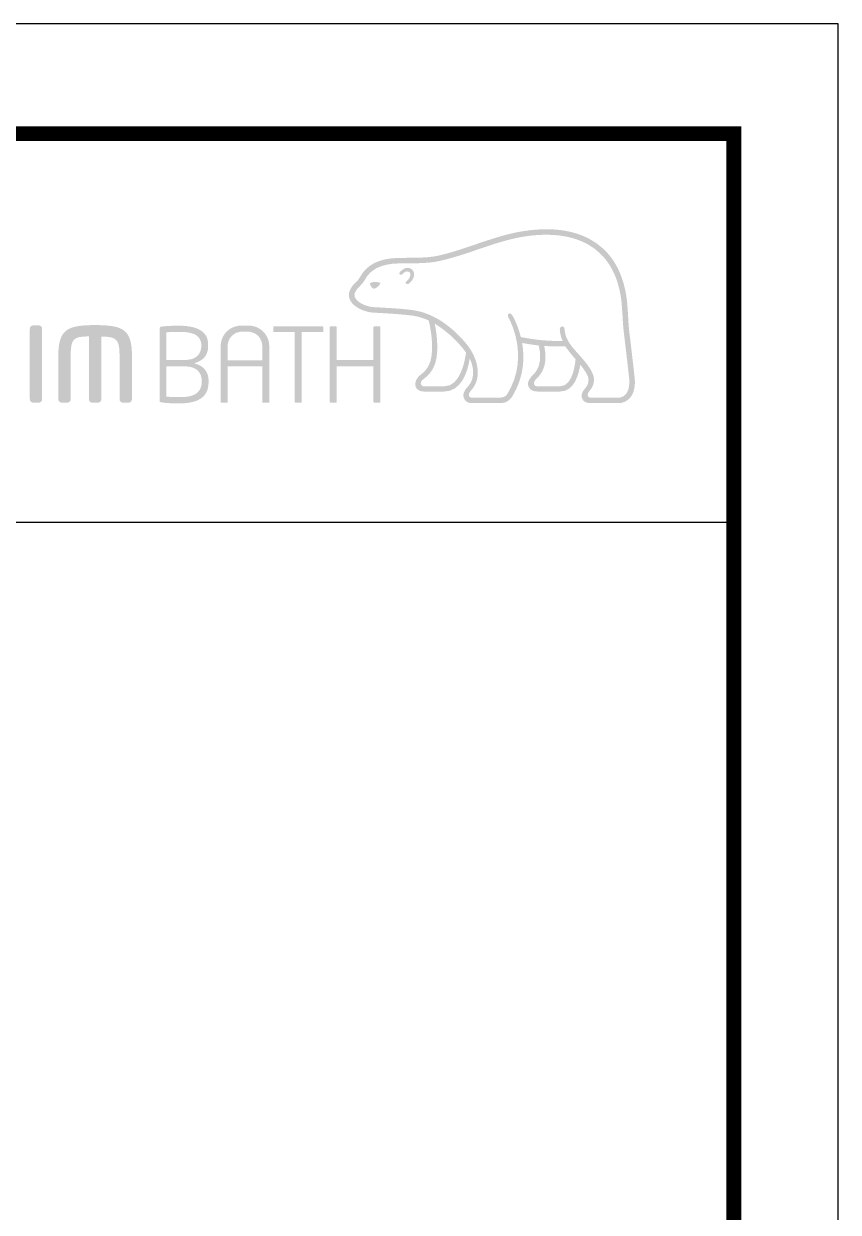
# Model space of a CAD drawing. Extents: x 1507 to 2862, y 0 to 992.
# Drawn here: x 2690.8 to 2861.6, y 742.9 to 992.2 of the extents above; entities that cross this region are included whole.
import ezdxf

# ---------------------------------------------------------------- set-up
doc = ezdxf.new("R2010")
doc.units = 0
doc.header["$LTSCALE"] = 10
doc.header["$MEASUREMENT"] = 0
doc.layers.get('0').update_dxf_attribs({"linetype": 'CONTINUOUS'})

msp = doc.modelspace()

# ---------------------------------------------------------------- hatches: boundary and pattern name
h = msp.add_hatch(color=5)
edge = h.paths.add_edge_path()
edge.add_spline(control_points=[(2813.21, 944.03), (2808.35, 949.49), (2800.78, 949.54), (2795.27, 948.63)], knot_values=[4, 4, 4, 4, 5, 5, 5, 5], degree=3, periodic=0)
edge.add_spline(control_points=[(2795.27, 948.63), (2791.92, 948.08), (2788.67, 946.97), (2785.54, 945.91)], knot_values=[5, 5, 5, 5, 6, 6, 6, 6], degree=3, periodic=0)
edge.add_spline(control_points=[(2785.54, 945.91), (2782.94, 945.02), (2780.23, 944.09), (2777.52, 943.5)], knot_values=[6, 6, 6, 6, 7, 7, 7, 7], degree=3, periodic=0)
edge.add_spline(control_points=[(2777.52, 943.5), (2775.64, 943.1), (2773.27, 943.09), (2771.19, 943.08)], knot_values=[7, 7, 7, 7, 8, 8, 8, 8], degree=3, periodic=0)
edge.add_spline(control_points=[(2771.19, 943.08), (2771.19, 943.08), (2769.2, 943.05), (2769.2, 943.05)], knot_values=[8.00001, 8.00001, 8.00001, 8.00001, 9, 9, 9, 9], degree=3, periodic=0)
edge.add_spline(control_points=[(2769.2, 943.05), (2765.28, 942.96), (2762.6, 941.6), (2761.26, 939.02)], knot_values=[9, 9, 9, 9, 10, 10, 10, 10], degree=3, periodic=0)
edge.add_spline(control_points=[(2761.26, 939.02), (2761.26, 939.02), (2761.2, 938.91), (2761.2, 938.91)], knot_values=[10.00001, 10.00001, 10.00001, 10.00001, 11, 11, 11, 11], degree=3, periodic=0)
edge.add_spline(control_points=[(2761.2, 938.91), (2760.98, 938.54), (2760.69, 938.21), (2760.35, 937.89)], knot_values=[11, 11, 11, 11, 12, 12, 12, 12], degree=3, periodic=0)
edge.add_spline(control_points=[(2760.35, 937.89), (2759.99, 937.54), (2759.62, 937.18), (2759.37, 936.71)], knot_values=[12, 12, 12, 12, 13, 13, 13, 13], degree=3, periodic=0)
edge.add_spline(control_points=[(2759.37, 936.71), (2758.86, 935.83), (2758.81, 934.94), (2759.24, 934.12)], knot_values=[13, 13, 13, 13, 14, 14, 14, 14], degree=3, periodic=0)
edge.add_spline(control_points=[(2759.24, 934.12), (2760.08, 932.55), (2762.45, 931.71), (2763.86, 931.6), (2763.86, 931.6), (2765.97, 931.48), (2765.97, 931.48)], knot_values=[14, 14, 14, 14, 15, 15, 15, 16, 16, 16, 16], degree=3, periodic=0)
edge.add_spline(control_points=[(2765.97, 931.48), (2768.21, 931.34), (2771, 931.18), (2772.65, 930.89)], knot_values=[16, 16, 16, 16, 17, 17, 17, 17], degree=3, periodic=0)
edge.add_spline(control_points=[(2772.65, 930.89), (2773.7, 930.7), (2774.71, 930.37), (2775.65, 929.95)], knot_values=[17, 17, 17, 17, 18, 18, 18, 18], degree=3, periodic=0)
edge.add_spline(control_points=[(2775.65, 929.95), (2775.7, 929.84), (2776.54, 926.78), (2776.36, 923.41)], knot_values=[18, 18, 18, 18, 19, 19, 19, 19], degree=3, periodic=0)
edge.add_spline(control_points=[(2776.36, 923.41), (2776.22, 920.33), (2774.85, 919.26), (2773.89, 918.48)], knot_values=[19, 19, 19, 19, 20, 20, 20, 20], degree=3, periodic=0)
edge.add_spline(control_points=[(2773.89, 918.48), (2773.88, 918.46), (2772.93, 917.73), (2772.87, 916.81)], knot_values=[20, 20, 20, 20, 21, 21, 21, 21], degree=3, periodic=0)
edge.add_spline(control_points=[(2772.87, 916.81), (2772.82, 916.32), (2772.95, 915.87), (2773.25, 915.57)], knot_values=[21, 21, 21, 21, 22, 22, 22, 22], degree=3, periodic=0)
edge.add_spline(control_points=[(2773.25, 915.57), (2773.58, 915.21), (2774.06, 915.04), (2774.69, 915.04), (2774.69, 915.04), (2778.94, 915.04), (2778.94, 915.04)], knot_values=[22, 22, 22, 22, 23, 23, 23, 24, 24, 24, 24], degree=3, periodic=0)
edge.add_spline(control_points=[(2778.94, 915.04), (2782.43, 915.04), (2783.9, 919.11), (2784.27, 921.95)], knot_values=[24, 24, 24, 24, 25, 25, 25, 25], degree=3, periodic=0)
edge.add_spline(control_points=[(2784.27, 921.95), (2785.3, 919.92), (2785.28, 917.62), (2783.97, 916.16)], knot_values=[25, 25, 25, 25, 26, 26, 26, 26], degree=3, periodic=0)
edge.add_spline(control_points=[(2783.97, 916.16), (2783.97, 916.16), (2782.83, 915.11), (2782.96, 914.1)], knot_values=[26.00001, 26.00001, 26.00001, 26.00001, 27, 27, 27, 27], degree=3, periodic=0)
edge.add_spline(control_points=[(2782.96, 914.1), (2783.07, 913.04), (2783.95, 912.62), (2784.67, 912.62), (2784.67, 912.62), (2790.72, 912.62), (2790.72, 912.62)], knot_values=[27, 27, 27, 27, 28, 28, 28, 29, 29, 29, 29], degree=3, periodic=0)
edge.add_spline(control_points=[(2790.72, 912.62), (2791.79, 912.62), (2792.64, 913.1), (2793.21, 914.03)], knot_values=[29, 29, 29, 29, 30, 30, 30, 30], degree=3, periodic=0)
edge.add_spline(control_points=[(2793.21, 914.03), (2795.68, 918.1), (2795.81, 922.12), (2795.27, 925.24)], knot_values=[30, 30, 30, 30, 31, 31, 31, 31], degree=3, periodic=0)
edge.add_spline(control_points=[(2795.27, 925.24), (2796, 925.09), (2797.24, 924.87), (2798.75, 924.7)], knot_values=[31, 31, 31, 31, 32, 32, 32, 32], degree=3, periodic=0)
edge.add_spline(control_points=[(2798.75, 924.7), (2798.84, 924.27), (2799.01, 923.33), (2799.01, 923.33)], knot_values=[32, 32, 32, 32, 33, 33, 33, 33], degree=3, periodic=0)
edge.add_spline(control_points=[(2799.01, 923.33), (2799.04, 922.96), (2799.04, 922.64), (2799.04, 922.33)], knot_values=[33, 33, 33, 33, 34, 34, 34, 34], degree=3, periodic=0)
edge.add_spline(control_points=[(2799.04, 922.33), (2799.04, 919.98), (2798, 918.97), (2797.42, 918.39)], knot_values=[34, 34, 34, 34, 35, 35, 35, 35], degree=3, periodic=0)
edge.add_spline(control_points=[(2797.42, 918.39), (2797.4, 918.39), (2796.61, 917.58), (2796.51, 916.91)], knot_values=[35, 35, 35, 35, 36, 36, 36, 36], degree=3, periodic=0)
edge.add_spline(control_points=[(2796.51, 916.91), (2796.51, 916.91), (2796.35, 916.2), (2796.95, 915.58)], knot_values=[36.00001, 36.00001, 36.00001, 36.00001, 37, 37, 37, 37], degree=3, periodic=0)
edge.add_spline(control_points=[(2796.95, 915.58), (2797.29, 915.23), (2797.83, 915.04), (2798.54, 915.04), (2798.54, 915.04), (2803.24, 915.04), (2803.24, 915.04)], knot_values=[37, 37, 37, 37, 38, 38, 38, 39, 39, 39, 39], degree=3, periodic=0)
edge.add_spline(control_points=[(2803.24, 915.04), (2806.25, 915.04), (2807.17, 918.76), (2807.47, 920.67)], knot_values=[39, 39, 39, 39, 40, 40, 40, 40], degree=3, periodic=0)
edge.add_spline(control_points=[(2807.47, 920.67), (2808.01, 919.99), (2808.62, 919.18), (2808.98, 918.39)], knot_values=[40, 40, 40, 40, 41, 41, 41, 41], degree=3, periodic=0)
edge.add_spline(control_points=[(2808.98, 918.39), (2809.23, 917.87), (2809.27, 917.28), (2809.08, 916.72)], knot_values=[41, 41, 41, 41, 42, 42, 42, 42], degree=3, periodic=0)
edge.add_spline(control_points=[(2809.08, 916.72), (2808.78, 915.73), (2807.51, 915.01), (2807.77, 913.82)], knot_values=[42, 42, 42, 42, 43, 43, 43, 43], degree=3, periodic=0)
edge.add_spline(control_points=[(2807.77, 913.82), (2807.99, 912.9), (2808.76, 912.62), (2809.56, 912.62), (2809.56, 912.62), (2815.59, 912.62), (2815.59, 912.62)], knot_values=[43, 43, 43, 43, 44, 44, 44, 45, 45, 45, 45], degree=3, periodic=0)
edge.add_spline(control_points=[(2815.59, 912.62), (2815.64, 912.62), (2816.85, 912.6), (2817.82, 913.63)], knot_values=[45, 45, 45, 45, 46, 46, 46, 46], degree=3, periodic=0)
edge.add_spline(control_points=[(2817.82, 913.63), (2818.72, 914.61), (2819.07, 916.06), (2818.86, 918.08)], knot_values=[46, 46, 46, 46, 47, 47, 47, 47], degree=3, periodic=0)
edge.add_spline(control_points=[(2818.86, 918.08), (2818.86, 918.08), (2817.95, 925.97), (2817.95, 925.97)], knot_values=[0, 0, 0, 0, 1, 1, 1, 1], degree=3, periodic=0)
edge.add_spline(control_points=[(2817.95, 925.97), (2817.62, 928.26), (2817.57, 929.5), (2817.51, 930.71), (2817.51, 930.71), (2817.29, 933.83), (2817.29, 933.83)], knot_values=[1, 1, 1, 1, 2, 2, 2, 3, 3, 3, 3], degree=3, periodic=0)
edge.add_spline(control_points=[(2817.29, 933.83), (2816.83, 938.08), (2815.45, 941.52), (2813.21, 944.03)], knot_values=[3, 3, 3, 3, 4, 4, 4, 4], degree=3, periodic=0)
edge = h.paths.add_edge_path(flags=16)
edge.add_spline(control_points=[(2777.77, 942.38), (2780.55, 942.98), (2783.29, 943.91), (2785.92, 944.81)], knot_values=[31, 31, 31, 31, 32, 32, 32, 32], degree=3, periodic=0)
edge.add_spline(control_points=[(2785.92, 944.81), (2789, 945.87), (2792.2, 946.96), (2795.47, 947.5)], knot_values=[32, 32, 32, 32, 33, 33, 33, 33], degree=3, periodic=0)
edge.add_spline(control_points=[(2795.47, 947.5), (2800.68, 948.36), (2807.84, 948.31), (2812.33, 943.27)], knot_values=[33, 33, 33, 33, 34, 34, 34, 34], degree=3, periodic=0)
edge.add_spline(control_points=[(2812.33, 943.27), (2814.41, 940.93), (2815.7, 937.71), (2816.13, 933.7), (2816.13, 933.7), (2816.35, 930.66), (2816.35, 930.66)], knot_values=[34, 34, 34, 34, 35, 35, 35, 36, 36, 36, 36], degree=3, periodic=0)
edge.add_spline(control_points=[(2816.35, 930.66), (2816.41, 929.43), (2816.48, 928.15), (2816.8, 925.82), (2816.8, 925.82), (2817.71, 917.95), (2817.71, 917.95)], knot_values=[36, 36, 36, 36, 37, 37, 37, 38, 38, 38, 38], degree=3, periodic=0)
edge.add_spline(control_points=[(2817.71, 917.95), (2817.86, 916.32), (2817.61, 915.15), (2816.98, 914.44)], knot_values=[38, 38, 38, 38, 39, 39, 39, 39], degree=3, periodic=0)
edge.add_spline(control_points=[(2816.98, 914.44), (2816.39, 913.78), (2815.64, 913.77), (2815.59, 913.77), (2815.59, 913.77), (2809.67, 913.77), (2809.67, 913.77)], knot_values=[0, 0, 0, 0, 1, 1, 1, 2, 2, 2, 2], degree=3, periodic=0)
edge.add_spline(control_points=[(2809.67, 913.77), (2809.3, 913.77), (2809.02, 913.92), (2809.02, 914.35)], knot_values=[2, 2, 2, 2, 3, 3, 3, 3], degree=3, periodic=0)
edge.add_spline(control_points=[(2809.02, 914.35), (2809.02, 914.97), (2809.81, 915.48), (2810.11, 916.28)], knot_values=[3, 3, 3, 3, 4, 4, 4, 4], degree=3, periodic=0)
edge.add_spline(control_points=[(2810.11, 916.28), (2810.45, 917.13), (2810.41, 918.06), (2810.03, 918.89)], knot_values=[4, 4, 4, 4, 5, 5, 5, 5], degree=3, periodic=0)
edge.add_spline(control_points=[(2810.03, 918.89), (2809.32, 920.38), (2808.27, 921.56), (2807.26, 922.7)], knot_values=[5, 5, 5, 5, 6, 6, 6, 6], degree=3, periodic=0)
edge.add_spline(control_points=[(2807.26, 922.7), (2805.81, 924.31), (2804.28, 925.86), (2804.18, 928.08)], knot_values=[6, 6, 6, 6, 7, 7, 7, 7], degree=3, periodic=0)
edge.add_spline(control_points=[(2804.18, 928.08), (2804.15, 928.4), (2804.01, 928.71), (2803.69, 928.7)], knot_values=[7, 7, 7, 7, 8, 8, 8, 8], degree=3, periodic=0)
edge.add_spline(control_points=[(2803.69, 928.7), (2803.38, 928.69), (2803.16, 928.4), (2803.17, 927.99)], knot_values=[8, 8, 8, 8, 9, 9, 9, 9], degree=3, periodic=0)
edge.add_spline(control_points=[(2803.17, 927.99), (2803.24, 927.14), (2803.46, 926.37), (2803.75, 925.67)], knot_values=[9, 9, 9, 9, 10, 10, 10, 10], degree=3, periodic=0)
edge.add_spline(control_points=[(2803.75, 925.67), (2799.85, 925.5), (2795.93, 926.28), (2794.99, 926.47)], knot_values=[10, 10, 10, 10, 11, 11, 11, 11], degree=3, periodic=0)
edge.add_spline(control_points=[(2794.99, 926.47), (2794.31, 929.27), (2793.18, 931.08), (2793.17, 931.11)], knot_values=[11, 11, 11, 11, 12, 12, 12, 12], degree=3, periodic=0)
edge.add_spline(control_points=[(2793.17, 931.11), (2792.99, 931.4), (2792.7, 931.49), (2792.48, 931.36)], knot_values=[12, 12, 12, 12, 13, 13, 13, 13], degree=3, periodic=0)
edge.add_spline(control_points=[(2792.48, 931.36), (2792.25, 931.22), (2792.2, 930.89), (2792.37, 930.61)], knot_values=[13, 13, 13, 13, 14, 14, 14, 14], degree=3, periodic=0)
edge.add_spline(control_points=[(2792.37, 930.61), (2792.42, 930.53), (2797.06, 922.64), (2792.22, 914.61)], knot_values=[14, 14, 14, 14, 15, 15, 15, 15], degree=3, periodic=0)
edge.add_spline(control_points=[(2792.22, 914.61), (2791.87, 914.04), (2791.39, 913.77), (2790.72, 913.77), (2790.72, 913.77), (2784.69, 913.77), (2784.69, 913.77)], knot_values=[15, 15, 15, 15, 16, 16, 16, 17, 17, 17, 17], degree=3, periodic=0)
edge.add_spline(control_points=[(2784.69, 913.77), (2784.45, 913.77), (2784.08, 913.94), (2784.08, 914.35)], knot_values=[17, 17, 17, 17, 18, 18, 18, 18], degree=3, periodic=0)
edge.add_spline(control_points=[(2784.08, 914.35), (2784.08, 914.77), (2784.66, 915.39), (2784.66, 915.39)], knot_values=[18, 18, 18, 18, 19, 19, 19, 19], degree=3, periodic=0)
edge.add_spline(control_points=[(2784.66, 915.39), (2787.08, 918.1), (2785.86, 922.32), (2783.52, 925.11)], knot_values=[19, 19, 19, 19, 20, 20, 20, 20], degree=3, periodic=0)
edge.add_spline(control_points=[(2783.52, 925.11), (2781.26, 927.81), (2777.57, 931.19), (2772.85, 932.03)], knot_values=[20, 20, 20, 20, 21, 21, 21, 21], degree=3, periodic=0)
edge.add_spline(control_points=[(2772.85, 932.03), (2771.15, 932.33), (2768.31, 932.5), (2766.03, 932.63), (2766.03, 932.63), (2763.95, 932.75), (2763.95, 932.75)], knot_values=[21, 21, 21, 21, 22, 22, 22, 23, 23, 23, 23], degree=3, periodic=0)
edge.add_spline(control_points=[(2763.95, 932.75), (2762.79, 932.84), (2760.88, 933.55), (2760.27, 934.66)], knot_values=[23, 23, 23, 23, 24, 24, 24, 24], degree=3, periodic=0)
edge.add_spline(control_points=[(2760.27, 934.66), (2760.02, 935.12), (2760.05, 935.61), (2760.39, 936.13)], knot_values=[24, 24, 24, 24, 25, 25, 25, 25], degree=3, periodic=0)
edge.add_spline(control_points=[(2760.39, 936.13), (2760.58, 936.47), (2760.88, 936.77), (2761.19, 937.08)], knot_values=[25, 25, 25, 25, 26, 26, 26, 26], degree=3, periodic=0)
edge.add_spline(control_points=[(2761.19, 937.08), (2761.54, 937.46), (2761.91, 937.83), (2762.21, 938.34)], knot_values=[26, 26, 26, 26, 27, 27, 27, 27], degree=3, periodic=0)
edge.add_spline(control_points=[(2762.21, 938.34), (2762.21, 938.34), (2762.3, 938.49), (2762.3, 938.49)], knot_values=[27.00001, 27.00001, 27.00001, 27.00001, 28, 28, 28, 28], degree=3, periodic=0)
edge.add_spline(control_points=[(2762.3, 938.49), (2763.45, 940.67), (2765.75, 941.81), (2769.24, 941.9)], knot_values=[28, 28, 28, 28, 29, 29, 29, 29], degree=3, periodic=0)
edge.add_spline(control_points=[(2769.24, 941.9), (2769.24, 941.9), (2771.19, 941.92), (2771.19, 941.92)], knot_values=[29.00001, 29.00001, 29.00001, 29.00001, 30, 30, 30, 30], degree=3, periodic=0)
edge.add_spline(control_points=[(2771.19, 941.92), (2773.32, 941.94), (2775.77, 941.94), (2777.77, 942.38)], knot_values=[30, 30, 30, 30, 31, 31, 31, 31], degree=3, periodic=0)
edge = h.paths.add_edge_path(flags=0)
edge.add_spline(control_points=[(2772.03, 940.75), (2772.43, 940.44), (2772.69, 940), (2772.62, 939.46)], knot_values=[8, 8, 8, 8, 9, 9, 9, 9], degree=3, periodic=0)
edge.add_spline(control_points=[(2772.62, 939.46), (2772.54, 938.68), (2771.87, 937.85), (2771.36, 937.59)], knot_values=[7, 7, 7, 7, 8, 8, 8, 8], degree=3, periodic=0)
edge.add_spline(control_points=[(2771.36, 937.59), (2771.19, 937.52), (2770.96, 937.56), (2770.89, 937.73)], knot_values=[6, 6, 6, 6, 7, 7, 7, 7], degree=3, periodic=0)
edge.add_spline(control_points=[(2770.89, 937.73), (2770.8, 937.91), (2770.91, 938.12), (2771.08, 938.23)], knot_values=[5, 5, 5, 5, 6, 6, 6, 6], degree=3, periodic=0)
edge.add_spline(control_points=[(2771.08, 938.23), (2771.36, 938.4), (2771.79, 938.96), (2771.84, 939.44)], knot_values=[4, 4, 4, 4, 5, 5, 5, 5], degree=3, periodic=0)
edge.add_spline(control_points=[(2771.84, 939.44), (2771.87, 939.73), (2771.79, 939.97), (2771.55, 940.13)], knot_values=[3, 3, 3, 3, 4, 4, 4, 4], degree=3, periodic=0)
edge.add_spline(control_points=[(2771.55, 940.13), (2770.93, 940.57), (2770.21, 939.71), (2770.13, 939.65)], knot_values=[2, 2, 2, 2, 3, 3, 3, 3], degree=3, periodic=0)
edge.add_spline(control_points=[(2770.13, 939.65), (2770, 939.5), (2769.77, 939.46), (2769.64, 939.58)], knot_values=[1, 1, 1, 1, 2, 2, 2, 2], degree=3, periodic=0)
edge.add_spline(control_points=[(2769.64, 939.58), (2769.48, 939.71), (2769.51, 939.94), (2769.64, 940.1)], knot_values=[0, 0, 0, 0, 1, 1, 1, 1], degree=3, periodic=0)
edge.add_spline(control_points=[(2769.64, 940.1), (2770.03, 940.52), (2771.08, 941.4), (2772.03, 940.75)], knot_values=[9, 9, 9, 9, 10, 10, 10, 10], degree=3, periodic=0)
edge = h.paths.add_edge_path(flags=16)
edge.add_spline(control_points=[(2777.45, 923.35), (2777.57, 925.79), (2777.21, 928.03), (2776.94, 929.27), (2776.94, 929.27), (2780.73, 927.1), (2783.5, 923.21)], knot_values=[5, 5, 5, 5, 6, 6, 6, 7, 7, 7, 7], degree=3, periodic=0)
edge.add_spline(control_points=[(2783.5, 923.21), (2783.29, 921.56), (2782.36, 916.13), (2778.94, 916.13), (2778.94, 916.13), (2774.69, 916.13), (2774.69, 916.13)], knot_values=[0, 0, 0, 0, 1, 1, 1, 2, 2, 2, 2], degree=3, periodic=0)
edge.add_spline(control_points=[(2774.69, 916.13), (2774.37, 916.13), (2774.01, 916.39), (2774.01, 916.8)], knot_values=[2, 2, 2, 2, 3, 3, 3, 3], degree=3, periodic=0)
edge.add_spline(control_points=[(2774.01, 916.8), (2774.01, 917.21), (2774.54, 917.62), (2774.59, 917.63)], knot_values=[3, 3, 3, 3, 4, 4, 4, 4], degree=3, periodic=0)
edge.add_spline(control_points=[(2774.59, 917.63), (2775.65, 918.48), (2777.27, 919.79), (2777.45, 923.35)], knot_values=[4, 4, 4, 4, 5, 5, 5, 5], degree=3, periodic=0)
edge = h.paths.add_edge_path(flags=0)
edge.add_spline(control_points=[(2765.52, 937.83), (2765.52, 937.83), (2765.65, 937.77), (2765.45, 937.53)], knot_values=[1.00001, 1.00001, 1.00001, 1.00001, 2, 2, 2, 2], degree=3, periodic=0)
edge.add_spline(control_points=[(2765.45, 937.53), (2764.94, 936.82), (2764.42, 936.66), (2764.42, 936.66)], knot_values=[2, 2, 2, 2, 2.99999, 2.99999, 2.99999, 2.99999], degree=3, periodic=0)
edge.add_spline(control_points=[(2764.42, 936.66), (2764.42, 936.66), (2764.04, 936.52), (2763.82, 936.78)], knot_values=[3.00001, 3.00001, 3.00001, 3.00001, 4, 4, 4, 4], degree=3, periodic=0)
edge.add_spline(control_points=[(2763.82, 936.78), (2763.39, 937.29), (2763.36, 937.58), (2763.36, 937.58), (2763.36, 937.58), (2763.33, 937.8), (2763.54, 937.85)], knot_values=[4, 4, 4, 4, 5, 5, 5, 6, 6, 6, 6], degree=3, periodic=0)
edge.add_spline(control_points=[(2765.52, 937.83), (2764.42, 938.25), (2763.54, 937.85), (2763.54, 937.85)], knot_values=[0.00001, 0.00001, 0.00001, 0.00001, 1, 1, 1, 1], degree=3, periodic=0)
edge = h.paths.add_edge_path(flags=16)
edge.add_spline(control_points=[(2799.91, 924.61), (2801.24, 924.51), (2802.9, 924.45), (2804.33, 924.54)], knot_values=[6, 6, 6, 6, 7, 7, 7, 7], degree=3, periodic=0)
edge.add_spline(control_points=[(2804.33, 924.54), (2804.87, 923.69), (2805.78, 922.61), (2806.48, 921.81)], knot_values=[7, 7, 7, 7, 8, 8, 8, 8], degree=3, periodic=0)
edge.add_spline(control_points=[(2806.48, 921.81), (2806.47, 921.74), (2806.1, 916.13), (2803.24, 916.13)], knot_values=[9, 9, 9, 9, 10, 10, 10, 10], degree=3, periodic=0)
edge.add_spline(control_points=[(2803.24, 916.13), (2803.24, 916.13), (2798.41, 916.13), (2798.41, 916.13)], knot_values=[0, 0, 0, 0, 1, 1, 1, 1], degree=3, periodic=0)
edge.add_spline(control_points=[(2798.41, 916.13), (2798.03, 916.13), (2797.74, 916.42), (2797.74, 916.8)], knot_values=[1, 1, 1, 1, 2, 2, 2, 2], degree=3, periodic=0)
edge.add_spline(control_points=[(2797.74, 916.8), (2797.74, 917.16), (2798.15, 917.6), (2798.18, 917.62)], knot_values=[2, 2, 2, 2, 3, 3, 3, 3], degree=3, periodic=0)
edge.add_spline(control_points=[(2798.18, 917.62), (2799.17, 918.57), (2800.17, 919.88), (2800.17, 922.31)], knot_values=[3, 3, 3, 3, 4, 4, 4, 4], degree=3, periodic=0)
edge.add_spline(control_points=[(2800.17, 922.31), (2800.17, 922.66), (2800.15, 923.04), (2800.1, 923.44)], knot_values=[4, 4, 4, 4, 5, 5, 5, 5], degree=3, periodic=0)
edge.add_spline(control_points=[(2800.1, 923.44), (2800.1, 923.44), (2799.97, 924.14), (2799.91, 924.61)], knot_values=[5.00001, 5.00001, 5.00001, 5.00001, 6, 6, 6, 6], degree=3, periodic=0)
h = msp.add_hatch(color=5)
edge = h.paths.add_edge_path()
edge.add_spline(control_points=[(2693.92, 912.71), (2694.33, 912.71), (2694.6, 913.08), (2694.6, 913.41), (2694.6, 913.41), (2694.6, 928.21), (2694.6, 928.21)], knot_values=[4, 4, 4, 4, 5, 5, 5, 6, 6, 6, 6], degree=3, periodic=0)
edge.add_spline(control_points=[(2694.6, 928.21), (2694.6, 928.59), (2694.3, 928.91), (2693.92, 928.91)], knot_values=[6, 6, 6, 6, 7, 7, 7, 7], degree=3, periodic=0)
edge.add_spline(control_points=[(2693.92, 928.91), (2693.92, 928.91), (2692.72, 928.91), (2692.72, 928.91)], knot_values=[7.00001, 7.00001, 7.00001, 7.00001, 7.99999, 7.99999, 7.99999, 7.99999], degree=3, periodic=0)
edge.add_spline(control_points=[(2692.72, 928.91), (2692.28, 928.91), (2692.02, 928.55), (2692.02, 928.21), (2692.02, 928.21), (2692.02, 913.41), (2692.02, 913.41)], knot_values=[0, 0, 0, 0, 1, 1, 1, 2, 2, 2, 2], degree=3, periodic=0)
edge.add_spline(control_points=[(2692.02, 913.41), (2692.02, 913.01), (2692.34, 912.71), (2692.72, 912.71)], knot_values=[2, 2, 2, 2, 3, 3, 3, 3], degree=3, periodic=0)
edge.add_spline(control_points=[(2692.72, 912.71), (2692.72, 912.71), (2693.92, 912.71), (2693.92, 912.71)], knot_values=[3.00001, 3.00001, 3.00001, 3.00001, 4, 4, 4, 4], degree=3, periodic=0)
h = msp.add_hatch(color=5)
edge = h.paths.add_edge_path()
edge.add_spline(control_points=[(2700.59, 922.3), (2700.59, 926.2), (2701.13, 926.58), (2704.43, 926.6)], knot_values=[5, 5, 5, 5, 6, 6, 6, 6], degree=3, periodic=0)
edge.add_spline(control_points=[(2704.43, 926.6), (2704.43, 926.37), (2704.43, 913.41), (2704.43, 913.41)], knot_values=[6, 6, 6, 6, 7, 7, 7, 7], degree=3, periodic=0)
edge.add_spline(control_points=[(2704.43, 913.41), (2704.43, 913), (2704.74, 912.71), (2705.13, 912.71)], knot_values=[7, 7, 7, 7, 8, 8, 8, 8], degree=3, periodic=0)
edge.add_spline(control_points=[(2705.13, 912.71), (2705.13, 912.71), (2706.32, 912.71), (2706.32, 912.71)], knot_values=[8.00001, 8.00001, 8.00001, 8.00001, 9, 9, 9, 9], degree=3, periodic=0)
edge.add_spline(control_points=[(2706.32, 912.71), (2706.76, 912.71), (2707.02, 913.08), (2707.02, 913.41), (2707.02, 913.41), (2707.02, 926.32), (2707.02, 926.57)], knot_values=[9, 9, 9, 9, 10, 10, 10, 11, 11, 11, 11], degree=3, periodic=0)
edge.add_spline(control_points=[(2707.02, 926.57), (2708.56, 926.56), (2709.55, 926.4), (2710.1, 925.86)], knot_values=[11, 11, 11, 11, 12, 12, 12, 12], degree=3, periodic=0)
edge.add_spline(control_points=[(2710.1, 925.86), (2710.74, 925.24), (2710.84, 924.08), (2710.84, 922.3), (2710.84, 922.3), (2710.84, 913.41), (2710.84, 913.41)], knot_values=[12, 12, 12, 12, 13, 13, 13, 14, 14, 14, 14], degree=3, periodic=0)
edge.add_spline(control_points=[(2710.84, 913.41), (2710.84, 913.02), (2711.16, 912.71), (2711.53, 912.71)], knot_values=[14, 14, 14, 14, 15, 15, 15, 15], degree=3, periodic=0)
edge.add_spline(control_points=[(2711.53, 912.71), (2711.53, 912.71), (2712.76, 912.71), (2712.76, 912.71)], knot_values=[15.00001, 15.00001, 15.00001, 15.00001, 16, 16, 16, 16], degree=3, periodic=0)
edge.add_spline(control_points=[(2712.76, 912.71), (2713.15, 912.71), (2713.44, 913.1), (2713.44, 913.41), (2713.44, 913.41), (2713.44, 922.51), (2713.44, 922.51)], knot_values=[16, 16, 16, 16, 17, 17, 17, 18, 18, 18, 18], degree=3, periodic=0)
edge.add_spline(control_points=[(2713.44, 922.51), (2713.44, 928.04), (2711.61, 928.97), (2705.73, 928.97)], knot_values=[18, 18, 18, 18, 19, 19, 19, 19], degree=3, periodic=0)
edge.add_spline(control_points=[(2705.73, 928.97), (2699.84, 928.97), (2698, 928.04), (2698, 922.51)], knot_values=[19, 19, 19, 19, 20, 20, 20, 20], degree=3, periodic=0)
edge.add_spline(control_points=[(2698, 922.51), (2698, 922.51), (2698, 913.41), (2698, 913.41)], knot_values=[0, 0, 0, 0, 1, 1, 1, 1], degree=3, periodic=0)
edge.add_spline(control_points=[(2698, 913.41), (2698, 913.01), (2698.31, 912.71), (2698.71, 912.71)], knot_values=[1, 1, 1, 1, 2, 2, 2, 2], degree=3, periodic=0)
edge.add_spline(control_points=[(2698.71, 912.71), (2698.71, 912.71), (2699.91, 912.71), (2699.91, 912.71)], knot_values=[2.00001, 2.00001, 2.00001, 2.00001, 3, 3, 3, 3], degree=3, periodic=0)
edge.add_spline(control_points=[(2699.91, 912.71), (2700.34, 912.71), (2700.59, 913.08), (2700.59, 913.41), (2700.59, 913.41), (2700.59, 922.3), (2700.59, 922.3)], knot_values=[3, 3, 3, 3, 4, 4, 4, 5, 5, 5, 5], degree=3, periodic=0)
h = msp.add_hatch(color=5)
edge = h.paths.add_edge_path()
edge.add_spline(control_points=[(2729.42, 924.84), (2729.42, 926.44), (2728.75, 927.38), (2727.64, 927.99)], knot_values=[4, 4, 4, 4, 5, 5, 5, 5], degree=3, periodic=0)
edge.add_spline(control_points=[(2727.64, 927.99), (2726.52, 928.61), (2724.94, 928.85), (2723.2, 928.85)], knot_values=[5, 5, 5, 5, 6, 6, 6, 6], degree=3, periodic=0)
edge.add_spline(control_points=[(2723.2, 928.85), (2721.75, 928.85), (2720.41, 928.76), (2719.66, 928.66)], knot_values=[6, 6, 6, 6, 7, 7, 7, 7], degree=3, periodic=0)
edge.add_spline(control_points=[(2719.66, 928.66), (2719.48, 928.65), (2719.39, 928.59), (2719.33, 928.53)], knot_values=[7, 7, 7, 7, 8, 8, 8, 8], degree=3, periodic=0)
edge.add_spline(control_points=[(2719.33, 928.53), (2719.27, 928.47), (2719.22, 928.36), (2719.22, 928.13)], knot_values=[8, 8, 8, 8, 9, 9, 9, 9], degree=3, periodic=0)
edge.add_spline(control_points=[(2719.22, 928.13), (2719.22, 928.13), (2719.22, 913.32), (2719.22, 913.32)], knot_values=[9, 9, 9, 9, 10, 10, 10, 10], degree=3, periodic=0)
edge.add_spline(control_points=[(2719.22, 913.32), (2719.22, 913.06), (2719.27, 912.94), (2719.31, 912.89)], knot_values=[10, 10, 10, 10, 11, 11, 11, 11], degree=3, periodic=0)
edge.add_spline(control_points=[(2719.31, 912.89), (2719.37, 912.85), (2719.46, 912.79), (2719.72, 912.75)], knot_values=[11, 11, 11, 11, 12, 12, 12, 12], degree=3, periodic=0)
edge.add_spline(control_points=[(2719.72, 912.75), (2720.53, 912.63), (2721.85, 912.55), (2723.3, 912.55)], knot_values=[12, 12, 12, 12, 13, 13, 13, 13], degree=3, periodic=0)
edge.add_spline(control_points=[(2723.3, 912.55), (2725.02, 912.54), (2726.6, 912.81), (2727.71, 913.46)], knot_values=[13, 13, 13, 13, 14, 14, 14, 14], degree=3, periodic=0)
edge.add_spline(control_points=[(2727.71, 913.46), (2728.82, 914.15), (2729.51, 915.2), (2729.51, 916.99)], knot_values=[14, 14, 14, 14, 15, 15, 15, 15], degree=3, periodic=0)
edge.add_spline(control_points=[(2729.51, 916.99), (2729.51, 916.99), (2729.51, 917.38), (2729.51, 917.38)], knot_values=[15, 15, 15, 15, 16, 16, 16, 16], degree=3, periodic=0)
edge.add_spline(control_points=[(2729.51, 917.38), (2729.51, 918.97), (2728.65, 920.2), (2727.23, 920.7)], knot_values=[16, 16, 16, 16, 17, 17, 17, 17], degree=3, periodic=0)
edge.add_spline(control_points=[(2727.23, 920.7), (2727.23, 920.7), (2726.48, 920.98), (2726.48, 920.98)], knot_values=[0, 0, 0, 0, 0.999982, 0.999982, 0.999982, 0.999982], degree=3, periodic=0)
edge.add_spline(control_points=[(2726.48, 920.98), (2726.48, 920.98), (2727.23, 921.23), (2727.23, 921.23)], knot_values=[1.000018, 1.000018, 1.000018, 1.000018, 2, 2, 2, 2], degree=3, periodic=0)
edge.add_spline(control_points=[(2727.23, 921.23), (2728.65, 921.82), (2729.42, 922.92), (2729.42, 924.48)], knot_values=[2, 2, 2, 2, 3, 3, 3, 3], degree=3, periodic=0)
edge.add_spline(control_points=[(2729.42, 924.48), (2729.42, 924.48), (2729.42, 924.84), (2729.42, 924.84)], knot_values=[3, 3, 3, 3, 4, 4, 4, 4], degree=3, periodic=0)
edge = h.paths.add_edge_path(flags=16)
edge.add_spline(control_points=[(2720.68, 921.66), (2720.68, 921.66), (2720.68, 927.47), (2720.68, 927.47)], knot_values=[8, 8, 8, 8, 9, 9, 9, 9], degree=3, periodic=0)
edge.add_spline(control_points=[(2720.68, 927.47), (2720.68, 927.47), (2720.96, 927.48), (2720.96, 927.48)], knot_values=[0, 0, 0, 0, 1, 1, 1, 1], degree=3, periodic=0)
edge.add_spline(control_points=[(2720.96, 927.48), (2721.58, 927.51), (2722.42, 927.55), (2723.2, 927.55)], knot_values=[1, 1, 1, 1, 2, 2, 2, 2], degree=3, periodic=0)
edge.add_spline(control_points=[(2723.2, 927.55), (2724.57, 927.55), (2725.71, 927.44), (2726.6, 927.03)], knot_values=[2, 2, 2, 2, 3, 3, 3, 3], degree=3, periodic=0)
edge.add_spline(control_points=[(2726.6, 927.03), (2727.45, 926.63), (2727.99, 925.82), (2727.99, 924.68)], knot_values=[3, 3, 3, 3, 4, 4, 4, 4], degree=3, periodic=0)
edge.add_spline(control_points=[(2727.99, 924.68), (2727.99, 924.68), (2727.99, 924.61), (2727.99, 924.61)], knot_values=[4, 4, 4, 4, 5, 5, 5, 5], degree=3, periodic=0)
edge.add_spline(control_points=[(2727.99, 924.61), (2727.99, 923.87), (2727.78, 923.11), (2727.21, 922.55)], knot_values=[5, 5, 5, 5, 6, 6, 6, 6], degree=3, periodic=0)
edge.add_spline(control_points=[(2727.21, 922.55), (2726.65, 921.98), (2725.75, 921.66), (2724.43, 921.66)], knot_values=[6, 6, 6, 6, 7, 7, 7, 7], degree=3, periodic=0)
edge.add_spline(control_points=[(2724.43, 921.66), (2724.43, 921.66), (2720.68, 921.66), (2720.68, 921.66)], knot_values=[7, 7, 7, 7, 8, 8, 8, 8], degree=3, periodic=0)
edge = h.paths.add_edge_path(flags=16)
edge.add_spline(control_points=[(2720.68, 920.31), (2720.68, 920.31), (2724.43, 920.31), (2724.43, 920.31)], knot_values=[5, 5, 5, 5, 6, 6, 6, 6], degree=3, periodic=0)
edge.add_spline(control_points=[(2724.43, 920.31), (2725.77, 920.31), (2726.7, 919.99), (2727.3, 919.37)], knot_values=[6, 6, 6, 6, 7, 7, 7, 7], degree=3, periodic=0)
edge.add_spline(control_points=[(2727.3, 919.37), (2727.88, 918.79), (2728.08, 917.98), (2728.08, 917.21)], knot_values=[7, 7, 7, 7, 8, 8, 8, 8], degree=3, periodic=0)
edge.add_spline(control_points=[(2728.08, 917.21), (2728.08, 917.21), (2728.08, 917.15), (2728.08, 917.15)], knot_values=[8, 8, 8, 8, 9, 9, 9, 9], degree=3, periodic=0)
edge.add_spline(control_points=[(2728.08, 917.15), (2728.08, 915.89), (2727.58, 914.99), (2726.72, 914.49)], knot_values=[0, 0, 0, 0, 1, 1, 1, 1], degree=3, periodic=0)
edge.add_spline(control_points=[(2726.72, 914.49), (2725.86, 914), (2724.69, 913.86), (2723.3, 913.86)], knot_values=[1, 1, 1, 1, 2, 2, 2, 2], degree=3, periodic=0)
edge.add_spline(control_points=[(2723.3, 913.86), (2722.51, 913.86), (2721.69, 913.92), (2720.96, 913.94)], knot_values=[2, 2, 2, 2, 3, 3, 3, 3], degree=3, periodic=0)
edge.add_spline(control_points=[(2720.96, 913.94), (2720.96, 913.94), (2720.68, 913.95), (2720.68, 913.95)], knot_values=[3.000017, 3.000017, 3.000017, 3.000017, 4, 4, 4, 4], degree=3, periodic=0)
edge.add_spline(control_points=[(2720.68, 913.95), (2720.68, 913.95), (2720.68, 920.31), (2720.68, 920.31)], knot_values=[4, 4, 4, 4, 5, 5, 5, 5], degree=3, periodic=0)
at = {"lineweight": 0}
h = msp.add_hatch(color=5, dxfattribs=at)
edge = h.paths.add_edge_path()
edge.add_line((2737.7, 928.85), (2736.59, 928.85))
edge.add_arc((2736.33, 924.59), 4.27, 86.5006, 180.9379)
edge.add_line((2732.06, 924.52), (2732.06, 912.71))
edge.add_spline(control_points=[(2732.06, 912.71), (2732.31, 912.71), (2732.99, 912.71), (2733.52, 912.71)], knot_values=[6.126372, 6.126372, 6.126372, 6.126372, 6.631821, 6.631821, 6.631821, 6.631821], degree=3, periodic=0)
edge.add_spline(control_points=[(2733.52, 912.71), (2733.52, 914.72), (2733.52, 920.32), (2733.52, 920.32)], knot_values=[8.180194, 8.180194, 8.180194, 8.180194, 9, 9, 9, 9], degree=3, periodic=0)
edge.add_line((2733.52, 920.32), (2740.76, 920.32))
edge.add_spline(control_points=[(2740.76, 920.32), (2740.76, 920.32), (2740.76, 914.72), (2740.76, 912.71)], knot_values=[8.180194, 8.180194, 8.180194, 8.180194, 9, 9, 9, 9], degree=3, periodic=0)
edge.add_spline(control_points=[(2740.76, 912.71), (2741.29, 912.71), (2741.97, 912.71), (2742.23, 912.71)], knot_values=[6.126372, 6.126372, 6.126372, 6.126372, 6.631821, 6.631821, 6.631821, 6.631821], degree=3, periodic=0)
edge.add_line((2742.23, 912.71), (2742.23, 924.52))
edge.add_arc((2737.96, 924.59), 4.27, 359.0621, 453.4994)
h.paths.add_polyline_path([(2736.59, 927.58), (2737.7, 927.58, -0.436008), (2740.76, 924.45), (2740.76, 921.61), (2733.52, 921.61), (2733.52, 924.45, -0.436008)], flags=16)
h = msp.add_hatch(color=5)
edge = h.paths.add_edge_path()
edge.add_spline(control_points=[(2753.55, 927.6), (2753.55, 927.6), (2753.55, 928.58), (2753.55, 928.58)], knot_values=[13.00001, 13.00001, 13.00001, 13.00001, 14, 14, 14, 14], degree=3, periodic=0)
edge.add_spline(control_points=[(2753.55, 928.58), (2753.54, 928.66), (2753.54, 928.68), (2753.42, 928.7)], knot_values=[14, 14, 14, 14, 15, 15, 15, 15], degree=3, periodic=0)
edge.add_spline(control_points=[(2753.42, 928.7), (2753.42, 928.7), (2743.22, 928.7), (2743.22, 928.7)], knot_values=[0, 0, 0, 0, 1, 1, 1, 1], degree=3, periodic=0)
edge.add_spline(control_points=[(2743.22, 928.7), (2743.11, 928.69), (2743.07, 928.62), (2743.07, 928.58)], knot_values=[1, 1, 1, 1, 2, 2, 2, 2], degree=3, periodic=0)
edge.add_spline(control_points=[(2743.07, 928.58), (2743.07, 928.58), (2743.07, 927.6), (2743.07, 927.6)], knot_values=[2.00001, 2.00001, 2.00001, 2.00001, 3, 3, 3, 3], degree=3, periodic=0)
edge.add_spline(control_points=[(2743.07, 927.6), (2743.07, 927.57), (2743.07, 927.59), (2743.09, 927.57)], knot_values=[3, 3, 3, 3, 4, 4, 4, 4], degree=3, periodic=0)
edge.add_spline(control_points=[(2743.09, 927.57), (2743.09, 927.56), (2743.15, 927.53), (2743.22, 927.54), (2743.22, 927.54), (2744.32, 927.54), (2745.41, 927.54)], knot_values=[4, 4, 4, 4, 5, 5, 5, 5.5, 5.5, 5.5, 5.5], degree=3, periodic=0)
edge.add_spline(control_points=[(2745.41, 927.54), (2746.51, 927.54), (2747.6, 927.54), (2747.6, 927.54), (2747.6, 927.54), (2747.6, 912.87), (2747.6, 912.87)], knot_values=[5.5, 5.5, 5.5, 5.5, 6, 6, 6, 7, 7, 7, 7], degree=3, periodic=0)
edge.add_spline(control_points=[(2747.6, 912.87), (2747.6, 912.75), (2747.66, 912.71), (2747.72, 912.71)], knot_values=[7, 7, 7, 7, 8, 8, 8, 8], degree=3, periodic=0)
edge.add_spline(control_points=[(2747.72, 912.71), (2747.72, 912.71), (2748.93, 912.71), (2748.93, 912.71)], knot_values=[8.00001, 8.00001, 8.00001, 8.00001, 9, 9, 9, 9], degree=3, periodic=0)
edge.add_spline(control_points=[(2748.93, 912.71), (2748.98, 912.71), (2749.04, 912.77), (2749.04, 912.87), (2749.04, 912.87), (2749.04, 916.54), (2749.04, 920.21)], knot_values=[9, 9, 9, 9, 10, 10, 10, 10.5, 10.5, 10.5, 10.5], degree=3, periodic=0)
edge.add_spline(control_points=[(2749.04, 920.21), (2749.04, 923.87), (2749.04, 927.54), (2749.04, 927.54), (2749.04, 927.54), (2753.42, 927.54), (2753.42, 927.54)], knot_values=[10.5, 10.5, 10.5, 10.5, 11, 11, 11, 12, 12, 12, 12], degree=3, periodic=0)
edge.add_spline(control_points=[(2753.42, 927.54), (2753.58, 927.56), (2753.54, 927.57), (2753.55, 927.6)], knot_values=[12, 12, 12, 12, 13, 13, 13, 13], degree=3, periodic=0)
h = msp.add_hatch(color=5)
edge = h.paths.add_edge_path()
edge.add_spline(control_points=[(2765.39, 912.71), (2765.45, 912.71), (2765.54, 912.79), (2765.54, 912.87), (2765.54, 912.87), (2765.54, 928.53), (2765.54, 928.53)], knot_values=[17, 17, 17, 17, 18, 18, 18, 19, 19, 19, 19], degree=3, periodic=0)
edge.add_spline(control_points=[(2765.54, 928.53), (2765.54, 928.62), (2765.45, 928.7), (2765.39, 928.7)], knot_values=[19, 19, 19, 19, 20, 20, 20, 20], degree=3, periodic=0)
edge.add_spline(control_points=[(2765.39, 928.7), (2765.39, 928.7), (2764.25, 928.7), (2764.25, 928.7)], knot_values=[0.00001, 0.00001, 0.00001, 0.00001, 1, 1, 1, 1], degree=3, periodic=0)
edge.add_spline(control_points=[(2764.25, 928.7), (2764.18, 928.7), (2764.08, 928.62), (2764.08, 928.53), (2764.08, 928.53), (2764.08, 926.81), (2764.08, 925.09)], knot_values=[1, 1, 1, 1, 2, 2, 2, 2.5, 2.5, 2.5, 2.5], degree=3, periodic=0)
edge.add_spline(control_points=[(2764.08, 925.09), (2764.08, 923.36), (2764.08, 921.64), (2764.08, 921.64), (2764.08, 921.64), (2762.15, 921.64), (2760.23, 921.64)], knot_values=[2.5, 2.5, 2.5, 2.5, 3, 3, 3, 3.5, 3.5, 3.5, 3.5], degree=3, periodic=0)
edge.add_spline(control_points=[(2760.23, 921.64), (2758.31, 921.64), (2756.38, 921.64), (2756.38, 921.64), (2756.38, 921.64), (2756.38, 928.53), (2756.38, 928.53)], knot_values=[3.5, 3.5, 3.5, 3.5, 4, 4, 4, 5, 5, 5, 5], degree=3, periodic=0)
edge.add_spline(control_points=[(2756.38, 928.53), (2756.38, 928.62), (2756.3, 928.7), (2756.22, 928.7)], knot_values=[5, 5, 5, 5, 6, 6, 6, 6], degree=3, periodic=0)
edge.add_spline(control_points=[(2756.22, 928.7), (2756.22, 928.7), (2755.09, 928.7), (2755.09, 928.7)], knot_values=[6.00001, 6.00001, 6.00001, 6.00001, 7, 7, 7, 7], degree=3, periodic=0)
edge.add_spline(control_points=[(2755.09, 928.7), (2755.01, 928.7), (2754.92, 928.62), (2754.92, 928.53), (2754.92, 928.53), (2754.92, 912.87), (2754.92, 912.87)], knot_values=[7, 7, 7, 7, 8, 8, 8, 9, 9, 9, 9], degree=3, periodic=0)
edge.add_spline(control_points=[(2754.92, 912.87), (2754.92, 912.79), (2755.01, 912.71), (2755.09, 912.71)], knot_values=[9, 9, 9, 9, 10, 10, 10, 10], degree=3, periodic=0)
edge.add_spline(control_points=[(2755.09, 912.71), (2755.09, 912.71), (2756.22, 912.71), (2756.22, 912.71)], knot_values=[10.00001, 10.00001, 10.00001, 10.00001, 11, 11, 11, 11], degree=3, periodic=0)
edge.add_spline(control_points=[(2756.22, 912.71), (2756.3, 912.71), (2756.38, 912.79), (2756.38, 912.87), (2756.38, 912.87), (2756.38, 914.73), (2756.38, 916.6)], knot_values=[11, 11, 11, 11, 12, 12, 12, 12.5, 12.5, 12.5, 12.5], degree=3, periodic=0)
edge.add_spline(control_points=[(2756.38, 916.6), (2756.38, 918.46), (2756.38, 920.32), (2756.38, 920.32), (2756.38, 920.32), (2758.31, 920.32), (2760.23, 920.32)], knot_values=[12.5, 12.5, 12.5, 12.5, 13, 13, 13, 13.5, 13.5, 13.5, 13.5], degree=3, periodic=0)
edge.add_spline(control_points=[(2760.23, 920.32), (2762.15, 920.32), (2764.08, 920.32), (2764.08, 920.32), (2764.08, 920.32), (2764.08, 912.87), (2764.08, 912.87)], knot_values=[13.5, 13.5, 13.5, 13.5, 14, 14, 14, 15, 15, 15, 15], degree=3, periodic=0)
edge.add_spline(control_points=[(2764.08, 912.87), (2764.08, 912.79), (2764.18, 912.71), (2764.25, 912.71)], knot_values=[15, 15, 15, 15, 16, 16, 16, 16], degree=3, periodic=0)
edge.add_spline(control_points=[(2764.25, 912.71), (2764.25, 912.71), (2765.39, 912.71), (2765.39, 912.71)], knot_values=[16.00001, 16.00001, 16.00001, 16.00001, 17, 17, 17, 17], degree=3, periodic=0)

# ---------------------------------------------------------------- linework, layer by layer
at = {"color": 5, "ltscale": 40}
msp.add_line((2839.66, 887.61), (2623.25, 887.61), dxfattribs=at)
at = {"ltscale": 0.5}
msp.add_lwpolyline([(1507.49, 0), (2861.57, 0), (2861.57, 992.16), (1507.49, 992.16)], close=True, dxfattribs=at)
at = {"color": 5, "linetype": 'ByBlock', "lineweight": 200, "const_width": 3.12}
msp.add_lwpolyline([(1529.26, 42.48), (2839.66, 42.48), (2839.66, 969.12), (1529.26, 969.12)], close=True, dxfattribs=at)

doc.saveas('drawing.dxf')
